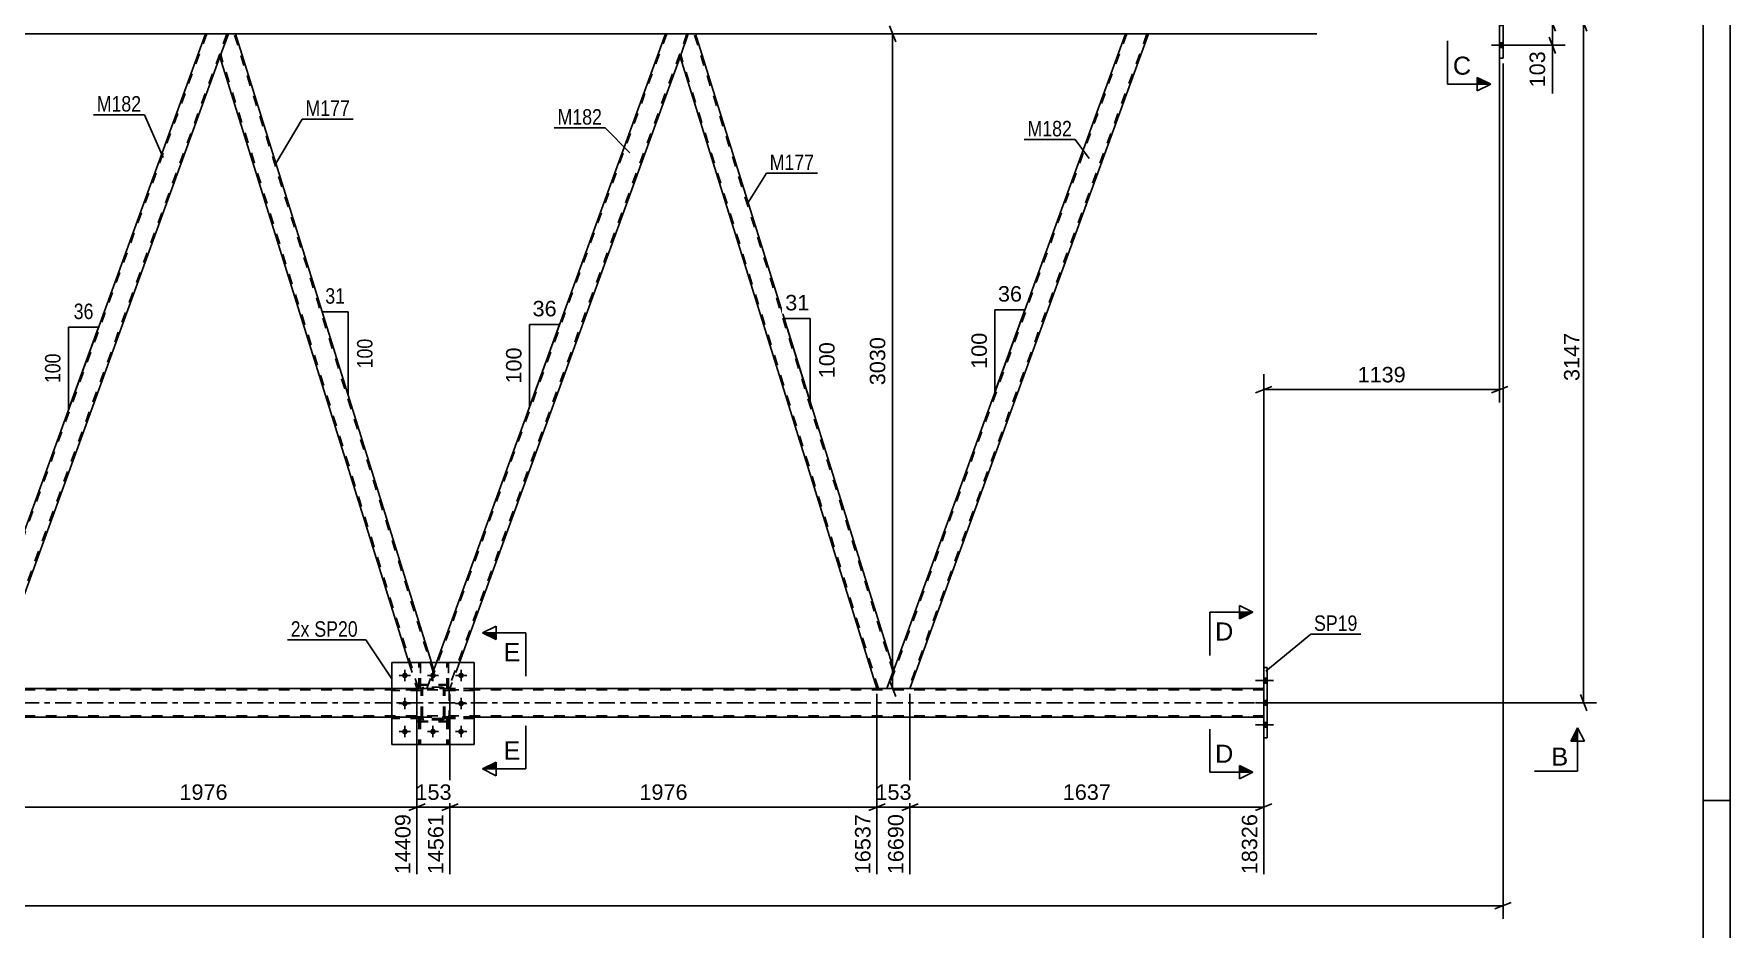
# Model space of a CAD drawing. Header units: millimetres. Extents: x 0 to 841, y 0 to 594.
# Drawn here: x 527.1 to 841, y 274.2 to 440 of the extents above; entities that cross this region are included whole.
import ezdxf

# ---------------------------------------------------------------- set-up
doc = ezdxf.new("R2010")
doc.units = ezdxf.units.MM
doc.linetypes.add('DXK_LINE_DOT2', pattern=[3.9198, 1.9599, -1.9599])
doc.linetypes.add('DXK_LINE_DOT3', pattern=[5.9187, 2.979, -0.9799, 0.9799, -0.9799])
doc.styles.add('Arial', font='ARIAL.TTF', dxfattribs={"height": 0.2})
doc.styles.add('Arial Narrow', font='ARIALN.TTF', dxfattribs={"height": 0.2})

# ---------------------------------------------------------------- blocks, each defined once
blk = doc.blocks.new('Unknown-317662454-1113')
at = {"color": 5, "linetype": 'Continuous'}
for p, q in [((841, 0), (841, 594)), ((836, 5), (836, 589)), ((841, 298), (836, 298))]:
    blk.add_line(p, q, dxfattribs=at)
blk = doc.blocks.new('Bolt-317662454-2879 - 2855')
at = {"linetype": 'Continuous'}
for points in [[(798.98, 445.62), (798.98, 446.5), (798.34, 446.5), (798.34, 445.62)], [(798.98, 445.62), (798.98, 446.5), (798.34, 446.5), (798.34, 445.62)], [(798.98, 445.62), (798.98, 446.5), (798.34, 446.5), (798.34, 445.62)], [(798.98, 441.5), (798.98, 442.38), (798.34, 442.38), (798.34, 441.5)], [(798.98, 441.5), (798.98, 442.38), (798.34, 442.38), (798.34, 441.5)], [(798.98, 437.42), (798.98, 438.3), (798.34, 438.3), (798.34, 437.42)], [(798.98, 437.42), (798.98, 438.3), (798.34, 438.3), (798.34, 437.42)], [(798.98, 437.42), (798.98, 438.3), (798.34, 438.3), (798.34, 437.42)]]:
    blk.add_hatch(color=1, dxfattribs=at).paths.add_polyline_path(points)
at = {"color": 1, "linetype": 'Continuous'}
for p, q in [((800.14, 446.06), (796.82, 446.06)), ((800.14, 446.06), (796.82, 446.06)), ((800.14, 446.06), (796.82, 446.06)), ((798.98, 446.5), (798.34, 446.5)), ((798.98, 446.5), (798.34, 446.5)), ((798.98, 446.5), (798.34, 446.5)), ((798.98, 445.62), (798.34, 445.62)), ((798.98, 445.62), (798.34, 445.62)), ((798.98, 445.62), (798.34, 445.62)), ((800.14, 441.94), (796.82, 441.94)), ((800.14, 441.94), (796.82, 441.94)), ((798.98, 442.38), (798.34, 442.38)), ((798.98, 442.38), (798.34, 442.38)), ((798.98, 441.5), (798.34, 441.5)), ((798.98, 441.5), (798.34, 441.5)), ((800.14, 437.86), (796.82, 437.86)), ((800.14, 437.86), (796.82, 437.86)), ((800.14, 437.86), (796.82, 437.86)), ((798.98, 438.3), (798.34, 438.3)), ((798.98, 438.3), (798.34, 438.3)), ((798.98, 438.3), (798.34, 438.3)), ((798.98, 437.42), (798.34, 437.42)), ((798.98, 437.42), (798.34, 437.42)), ((798.98, 437.42), (798.34, 437.42))]:
    blk.add_line(p, q, dxfattribs=at)
blk = doc.blocks.new('Part-317662454-2959 - 2855')
at = {"color": 2, "linetype": 'Continuous'}
for p, q in [((598.3, 323.56), (598.3, 323.56)), ((598.62, 323.56), (598.3, 323.56)), ((598.62, 323.56), (598.62, 323.56))]:
    blk.add_line(p, q, dxfattribs=at)
at = {"color": 7, "linetype": 'DXK_LINE_DOT2'}
for p, q in [((598.3, 318.72), (598.3, 323.56)), ((598.62, 318.72), (598.62, 323.56)), ((598.3, 319.32), (598.62, 319.32)), ((598.62, 318.72), (598.3, 318.72))]:
    blk.add_line(p, q, dxfattribs=at)
blk = doc.blocks.new('Part-317662454-2975 - 2855')
at = {"color": 7, "linetype": 'DXK_LINE_DOT2'}
for p, q in [((598.74, 313.52), (593.34, 313.52)), ((593.34, 313.52), (593.34, 313.2)), ((598.74, 313.2), (593.34, 313.2)), ((598.14, 313.2), (598.14, 313.52)), ((598.74, 313.2), (598.74, 313.52))]:
    blk.add_line(p, q, dxfattribs=at)
blk = doc.blocks.new('Part-317662454-3218 - 2855')
at = {"color": 2, "linetype": 'Continuous'}
for p, q in [((563.07, 439.96), (561.52, 435.71)), ((564.39, 439.96), (563.07, 439.96)), ((600.67, 323.56), (564.39, 439.96)), ((596.48, 323.56), (561.52, 435.71))]:
    blk.add_line(p, q, dxfattribs=at)
at = {"color": 7, "linetype": 'DXK_LINE_DOT2'}
for p, q in [((600.95, 321.84), (564.14, 439.96)), ((598.23, 318.74), (561.66, 436.08)), ((596.48, 323.56), (597.98, 318.74)), ((601.09, 322.21), (600.67, 323.56)), ((599.83, 318.74), (601.09, 322.21)), ((597.98, 318.74), (599.83, 318.74))]:
    blk.add_line(p, q, dxfattribs=at)
blk = doc.blocks.new('Part-317662454-2923 - 2855')
at = {"color": 2, "linetype": 'Continuous'}
for p, q in [((558.81, 439.96), (479.25, 439.96)), ((643.95, 439.96), (564.39, 439.96)), ((729.08, 439.96), (649.52, 439.96)), ((764.49, 439.96), (733.34, 439.96))]:
    blk.add_line(p, q, dxfattribs=at)
at = {"color": 7, "linetype": 'DXK_LINE_DOT2'}
for p, q in [((564.39, 439.96), (558.81, 439.96)), ((649.52, 439.96), (643.95, 439.96)), ((733.34, 439.96), (729.08, 439.96))]:
    blk.add_line(p, q, dxfattribs=at)
blk = doc.blocks.new('Part-317662454-3288 - 2855')
at = {"color": 7, "linetype": 'DXK_LINE_DOT2'}
for p, q in [((603.14, 313.2), (603.14, 313.52)), ((603.14, 313.52), (608.54, 313.52)), ((608.54, 313.2), (603.14, 313.2)), ((603.74, 313.2), (603.74, 313.52)), ((608.54, 313.52), (608.54, 313.2))]:
    blk.add_line(p, q, dxfattribs=at)
blk = doc.blocks.new('Part-317662454-3171 - 2855')
at = {"color": 7, "linetype": 'DXK_LINE_DOT2'}
for p, q in [((603.94, 319.5), (597.94, 319.5)), ((597.94, 312.7), (597.94, 319.5)), ((603.94, 312.7), (603.94, 319.5)), ((603.94, 312.7), (597.94, 312.7))]:
    blk.add_line(p, q, dxfattribs=at)
blk = doc.blocks.new('Part-317662454-2976 - 2855')
at = {"color": 7, "linetype": 'DXK_LINE_DOT2'}
for p, q in [((603.5, 318.72), (603.5, 323.56)), ((603.5, 323.56), (603.82, 323.56)), ((603.82, 323.56), (603.82, 318.72)), ((603.5, 319.32), (603.82, 319.32)), ((603.82, 318.72), (603.5, 318.72))]:
    blk.add_line(p, q, dxfattribs=at)
blk = doc.blocks.new('Part-317662454-2978 - 2855')
at = {"color": 7, "linetype": 'DXK_LINE_DOT2'}
for p, q in [((603.5, 313.2), (603.82, 313.2)), ((603.5, 313.2), (603.5, 308.36)), ((603.5, 312.6), (603.82, 312.6)), ((603.82, 313.2), (603.82, 308.36)), ((603.82, 308.36), (603.5, 308.36))]:
    blk.add_line(p, q, dxfattribs=at)
blk = doc.blocks.new('Part-317662454-3163 - 2855')
at = {"color": 7, "linetype": 'DXK_LINE_DOT2'}
for p, q in [((598.62, 313.2), (598.3, 313.2)), ((598.3, 313.2), (598.3, 308.36)), ((598.3, 312.6), (598.62, 312.6)), ((598.62, 313.2), (598.62, 308.36)), ((598.3, 308.36), (598.62, 308.36))]:
    blk.add_line(p, q, dxfattribs=at)
blk = doc.blocks.new('Part-317662454-3033 - 2855')
at = {"color": 2, "linetype": 'Continuous'}
for p, q in [((754.69, 309.6), (754.69, 322.6)), ((754.69, 322.6), (755.33, 322.6)), ((755.33, 322.6), (755.33, 309.6)), ((755.33, 309.6), (754.69, 309.6))]:
    blk.add_line(p, q, dxfattribs=at)
blk = doc.blocks.new('Part-317662454-3109 - 2855')
at = {"color": 7, "linetype": 'DXK_LINE_DOT2'}
for p, q in [((608.54, 313.52), (603.14, 313.52)), ((603.14, 313.52), (603.14, 313.2)), ((603.14, 313.2), (608.54, 313.2)), ((603.74, 313.2), (603.74, 313.52)), ((608.54, 313.2), (608.54, 313.52))]:
    blk.add_line(p, q, dxfattribs=at)
blk = doc.blocks.new('Part-317662454-3110 - 2855')
at = {"color": 7, "linetype": 'DXK_LINE_DOT2'}
for p, q in [((598.74, 318.72), (593.34, 318.72)), ((593.34, 318.72), (593.34, 318.4)), ((598.74, 318.4), (593.34, 318.4)), ((598.14, 318.4), (598.14, 318.72)), ((598.74, 318.4), (598.74, 318.72))]:
    blk.add_line(p, q, dxfattribs=at)
blk = doc.blocks.new('Bolt-317662454-3112 - 2855')
at = {"linetype": 'Continuous'}
for points in [[(755.33, 319.76), (755.33, 320.64), (754.69, 320.64), (754.69, 319.76)], [(755.33, 319.76), (755.33, 320.64), (754.69, 320.64), (754.69, 319.76)], [(755.33, 319.76), (755.33, 320.64), (754.69, 320.64), (754.69, 319.76)], [(755.33, 315.64), (755.33, 316.52), (754.69, 316.52), (754.69, 315.64)], [(755.33, 315.64), (755.33, 316.52), (754.69, 316.52), (754.69, 315.64)], [(755.33, 311.56), (755.33, 312.44), (754.69, 312.44), (754.69, 311.56)], [(755.33, 311.56), (755.33, 312.44), (754.69, 312.44), (754.69, 311.56)], [(755.33, 311.56), (755.33, 312.44), (754.69, 312.44), (754.69, 311.56)]]:
    blk.add_hatch(color=1, dxfattribs=at).paths.add_polyline_path(points)
at = {"color": 1, "linetype": 'Continuous'}
for p, q in [((756.49, 320.2), (753.17, 320.2)), ((756.49, 320.2), (753.17, 320.2)), ((756.49, 320.2), (753.17, 320.2)), ((755.33, 320.64), (754.69, 320.64)), ((755.33, 320.64), (754.69, 320.64)), ((755.33, 320.64), (754.69, 320.64)), ((755.33, 319.76), (754.69, 319.76)), ((755.33, 319.76), (754.69, 319.76)), ((755.33, 319.76), (754.69, 319.76)), ((756.49, 316.08), (753.17, 316.08)), ((756.49, 316.08), (753.17, 316.08)), ((755.33, 316.52), (754.69, 316.52)), ((755.33, 316.52), (754.69, 316.52)), ((755.33, 315.64), (754.69, 315.64)), ((755.33, 315.64), (754.69, 315.64)), ((756.49, 312), (753.17, 312)), ((756.49, 312), (753.17, 312)), ((756.49, 312), (753.17, 312)), ((755.33, 312.44), (754.69, 312.44)), ((755.33, 312.44), (754.69, 312.44)), ((755.33, 312.44), (754.69, 312.44)), ((755.33, 311.56), (754.69, 311.56)), ((755.33, 311.56), (754.69, 311.56)), ((755.33, 311.56), (754.69, 311.56))]:
    blk.add_line(p, q, dxfattribs=at)
blk = doc.blocks.new('Bolt-317662454-3113 - 2855')
at = {"linetype": 'Continuous'}
for points in [[(596.26, 321.16, -1), (595.22, 321.16, -1)], [(601.46, 321.16, -1), (600.42, 321.16, -1)], [(606.66, 321.16, -1), (605.62, 321.16, -1)], [(596.26, 315.96, -1), (595.22, 315.96, -1)], [(606.66, 315.96, -1), (605.62, 315.96, -1)], [(596.26, 310.76, -1), (595.22, 310.76, -1)], [(601.46, 310.76, -1), (600.42, 310.76, -1)], [(606.66, 310.76, -1), (605.62, 310.76, -1)]]:
    blk.add_hatch(color=1, dxfattribs=at).paths.add_polyline_path(points)
at = {"color": 1, "linetype": 'Continuous'}
for p, q in [((596.78, 321.16), (594.7, 321.16)), ((595.74, 322.2), (595.74, 320.12)), ((601.98, 321.16), (599.9, 321.16)), ((600.94, 322.2), (600.94, 320.12)), ((607.18, 321.16), (605.1, 321.16)), ((606.14, 322.2), (606.14, 320.12)), ((596.78, 315.96), (594.7, 315.96)), ((595.74, 317), (595.74, 314.92)), ((607.18, 315.96), (605.1, 315.96)), ((606.14, 317), (606.14, 314.92)), ((595.74, 311.8), (595.74, 309.72)), ((600.94, 311.8), (600.94, 309.72)), ((606.14, 311.8), (606.14, 309.72)), ((596.78, 310.76), (594.7, 310.76)), ((601.98, 310.76), (599.9, 310.76)), ((607.18, 310.76), (605.1, 310.76))]:
    blk.add_line(p, q, dxfattribs=at)
blk = doc.blocks.new('Bolt-317662454-3114 - 2855')
at = {"color": 1, "linetype": 'Continuous'}
for p, q in [((594.7, 321.16), (595.4, 321.16)), ((595.74, 322.2), (595.74, 321.51)), ((595.74, 320.12), (595.74, 320.81)), ((596.78, 321.16), (596.09, 321.16)), ((599.9, 321.16), (600.6, 321.16)), ((600.94, 322.2), (600.94, 321.51)), ((600.94, 320.12), (600.94, 320.81)), ((601.98, 321.16), (601.29, 321.16)), ((605.1, 321.16), (605.8, 321.16)), ((606.14, 322.2), (606.14, 321.51)), ((606.14, 320.12), (606.14, 320.81)), ((607.18, 321.16), (606.49, 321.16)), ((594.7, 315.96), (595.4, 315.96)), ((595.74, 317), (595.74, 316.31)), ((595.74, 314.92), (595.74, 315.61)), ((596.78, 315.96), (596.09, 315.96)), ((605.1, 315.96), (605.8, 315.96)), ((606.14, 317), (606.14, 316.31)), ((606.14, 314.92), (606.14, 315.61)), ((607.18, 315.96), (606.49, 315.96)), ((595.74, 311.8), (595.74, 311.11)), ((600.94, 311.8), (600.94, 311.11)), ((606.14, 311.8), (606.14, 311.11)), ((594.7, 310.76), (595.4, 310.76)), ((595.74, 309.72), (595.74, 310.41)), ((596.78, 310.76), (596.09, 310.76)), ((599.9, 310.76), (600.6, 310.76)), ((600.94, 309.72), (600.94, 310.41)), ((601.98, 310.76), (601.29, 310.76)), ((605.1, 310.76), (605.8, 310.76)), ((606.14, 309.72), (606.14, 310.41)), ((607.18, 310.76), (606.49, 310.76))]:
    blk.add_line(p, q, dxfattribs=at)
blk = doc.blocks.new('Part-317662454-3130 - 2855')
at = {"color": 7, "linetype": 'DXK_LINE_DOT2'}
for p, q in [((754.69, 318.5), (69.36, 318.5)), ((608.54, 318.74), (593.34, 318.74)), ((754.69, 313.46), (754.69, 318.74)), ((754.69, 313.7), (69.36, 313.7)), ((608.54, 313.46), (593.34, 313.46))]:
    blk.add_line(p, q, dxfattribs=at)
at = {"color": 2, "linetype": 'Continuous'}
for p, q in [((593.34, 318.74), (353.14, 318.74)), ((754.69, 318.74), (608.54, 318.74)), ((593.34, 313.46), (353.14, 313.46)), ((754.69, 313.46), (608.54, 313.46))]:
    blk.add_line(p, q, dxfattribs=at)
at = {"color": 7, "linetype": 'DXK_LINE_DOT3'}
blk.add_line((69.36, 316.1), (754.69, 316.1), dxfattribs=at)
blk = doc.blocks.new('Part-317662454-3153 - 2855')
at = {"color": 7, "linetype": 'DXK_LINE_DOT2'}
for p, q in [((603.82, 313.2), (603.5, 313.2)), ((603.5, 313.2), (603.5, 308.36)), ((603.5, 312.6), (603.82, 312.6)), ((603.82, 313.2), (603.82, 308.36)), ((603.5, 308.36), (603.82, 308.36))]:
    blk.add_line(p, q, dxfattribs=at)
blk = doc.blocks.new('Part-317662454-3155 - 2855')
at = {"color": 7, "linetype": 'DXK_LINE_DOT2'}
for p, q in [((598.74, 318.48), (598.78, 318.67)), ((598.78, 318.67), (598.74, 318.48)), ((598.74, 313.44), (598.74, 318.48)), ((598.98, 318.48), (599, 318.57)), ((598.98, 313.44), (598.98, 318.48)), ((599, 318.57), (599.05, 318.65)), ((599.04, 318.93), (599.22, 318.96)), ((599.22, 318.96), (599.04, 318.93)), ((599.05, 318.65), (599.13, 318.7)), ((599.13, 318.7), (599.22, 318.72)), ((602.66, 318.96), (599.22, 318.96)), ((599.22, 318.72), (602.66, 318.72)), ((602.66, 318.96), (602.85, 318.93)), ((602.85, 318.93), (602.66, 318.96)), ((602.66, 318.72), (602.75, 318.7)), ((602.75, 318.7), (602.83, 318.65)), ((602.83, 318.65), (602.88, 318.57)), ((602.88, 318.57), (602.9, 318.48)), ((602.9, 313.44), (602.9, 318.48)), ((603.11, 318.67), (603.14, 318.48)), ((603.14, 318.48), (603.11, 318.67)), ((603.14, 313.44), (603.14, 318.48)), ((598.78, 313.26), (598.74, 313.44)), ((598.74, 313.44), (598.78, 313.26)), ((599, 313.35), (598.98, 313.44)), ((599.05, 313.27), (599, 313.35)), ((599.22, 312.96), (599.04, 313)), ((599.04, 313), (599.22, 312.96)), ((599.13, 313.22), (599.05, 313.27)), ((599.22, 313.2), (599.13, 313.22)), ((602.66, 313.2), (599.22, 313.2)), ((602.66, 312.96), (599.22, 312.96)), ((602.75, 313.22), (602.66, 313.2)), ((602.85, 313), (602.66, 312.96)), ((602.66, 312.96), (602.85, 313)), ((602.83, 313.27), (602.75, 313.22)), ((602.88, 313.35), (602.83, 313.27)), ((602.9, 313.44), (602.88, 313.35)), ((603.14, 313.44), (603.11, 313.26)), ((603.11, 313.26), (603.14, 313.44))]:
    blk.add_line(p, q, dxfattribs=at)
at = {"color": 7, "linetype": 'DXK_LINE_DOT3'}
blk.add_line((600.94, 315.96), (600.94, 315.96), dxfattribs=at)
at = {"color": 7, "linetype": 'DXK_LINE_DOT2'}
for centre, start, end in [((599.22, 318.48), 112.5, 157.5), ((599.22, 318.48), 112.5, 157.5), ((602.66, 318.48), 22.5, 67.5), ((602.66, 318.48), 22.5, 67.5), ((599.22, 313.44), 202.5, 247.5), ((599.22, 313.44), 202.5, 247.5), ((602.66, 313.44), 292.5, 337.5), ((602.66, 313.44), 292.5, 337.5)]:
    blk.add_arc(centre, 0.48, start, end, dxfattribs=at)
blk = doc.blocks.new('Part-317662454-3156 - 2855')
at = {"color": 7, "linetype": 'DXK_LINE_DOT2'}
for p, q in [((608.54, 318.72), (603.14, 318.72)), ((603.14, 318.72), (603.14, 318.4)), ((603.14, 318.4), (608.54, 318.4)), ((603.74, 318.4), (603.74, 318.72)), ((608.54, 318.4), (608.54, 318.72))]:
    blk.add_line(p, q, dxfattribs=at)
blk = doc.blocks.new('Part-317662454-3166 - 2855')
at = {"color": 7, "linetype": 'DXK_LINE_DOT2'}
for p, q in [((598.3, 313.2), (598.62, 313.2)), ((598.3, 313.2), (598.3, 308.36)), ((598.3, 312.6), (598.62, 312.6)), ((598.62, 313.2), (598.62, 308.36)), ((598.62, 308.36), (598.3, 308.36))]:
    blk.add_line(p, q, dxfattribs=at)
blk = doc.blocks.new('Part-317662454-3172 - 2855')
at = {"color": 7, "linetype": 'DXK_LINE_DOT2'}
for p, q in [((603.94, 319.36), (597.94, 319.36)), ((597.94, 312.56), (597.94, 319.36)), ((603.94, 312.56), (603.94, 319.36)), ((603.94, 312.56), (597.94, 312.56))]:
    blk.add_line(p, q, dxfattribs=at)
blk = doc.blocks.new('Part-317662454-3187 - 2855')
at = {"color": 2, "linetype": 'Continuous'}
for p, q in [((593.34, 323.56), (593.34, 308.36)), ((608.54, 323.56), (593.34, 323.56)), ((608.54, 308.36), (608.54, 323.56)), ((593.34, 308.36), (608.54, 308.36))]:
    blk.add_line(p, q, dxfattribs=at)
blk = doc.blocks.new('Part-317662454-3192 - 2855')
at = {"color": 7, "linetype": 'DXK_LINE_DOT2'}
for p, q in [((593.34, 308.36), (593.34, 323.56)), ((593.34, 323.56), (608.54, 323.56)), ((608.54, 323.56), (608.54, 308.36)), ((608.54, 308.36), (593.34, 308.36))]:
    blk.add_line(p, q, dxfattribs=at)
blk = doc.blocks.new('Part-317662454-3229 - 2855')
at = {"color": 2, "linetype": 'Continuous'}
for p, q in [((648.2, 439.96), (646.66, 435.71)), ((649.52, 439.96), (648.2, 439.96)), ((686.22, 322.21), (649.52, 439.96)), ((683.11, 318.74), (646.66, 435.71)), ((685.95, 321.46), (684.96, 318.74)), ((686.22, 322.21), (685.95, 321.46))]:
    blk.add_line(p, q, dxfattribs=at)
at = {"color": 7, "linetype": 'DXK_LINE_DOT2'}
for p, q in [((686.09, 321.84), (649.27, 439.96)), ((683.37, 318.74), (646.79, 436.08)), ((686.2, 322.15), (685.95, 321.46)), ((683.11, 318.74), (684.96, 318.74))]:
    blk.add_line(p, q, dxfattribs=at)
blk = doc.blocks.new('Part-317662454-3244 - 2855')
at = {"color": 7, "linetype": 'DXK_LINE_DOT2'}
for p, q in [((729.34, 439.96), (685.22, 318.74)), ((733.08, 439.96), (688.96, 318.74)), ((729.34, 439.96), (729.36, 439.96)), ((686.22, 322.21), (684.96, 318.74)), ((689.22, 318.74), (684.96, 318.74))]:
    blk.add_line(p, q, dxfattribs=at)
at = {"color": 2, "linetype": 'Continuous'}
for p, q in [((729.08, 439.96), (686.22, 322.21)), ((733.34, 439.96), (689.22, 318.74)), ((729.08, 439.96), (733.34, 439.96))]:
    blk.add_line(p, q, dxfattribs=at)
blk = doc.blocks.new('Part-317662454-3255 - 2855')
at = {"color": 2, "linetype": 'Continuous'}
for p, q in [((603.5, 323.56), (603.5, 323.56)), ((603.82, 323.56), (603.5, 323.56)), ((603.82, 323.56), (603.82, 323.56))]:
    blk.add_line(p, q, dxfattribs=at)
at = {"color": 7, "linetype": 'DXK_LINE_DOT2'}
for p, q in [((603.5, 318.72), (603.5, 323.56)), ((603.82, 318.72), (603.82, 323.56)), ((603.5, 319.32), (603.82, 319.32)), ((603.82, 318.72), (603.5, 318.72))]:
    blk.add_line(p, q, dxfattribs=at)
blk = doc.blocks.new('Part-317662454-3287 - 2855')
at = {"color": 7, "linetype": 'DXK_LINE_DOT2'}
for p, q in [((603.14, 318.4), (603.14, 318.72)), ((603.14, 318.72), (608.54, 318.72)), ((608.54, 318.4), (603.14, 318.4)), ((603.74, 318.4), (603.74, 318.72)), ((608.54, 318.72), (608.54, 318.4))]:
    blk.add_line(p, q, dxfattribs=at)
blk = doc.blocks.new('Part-317662454-3289 - 2855')
at = {"color": 7, "linetype": 'DXK_LINE_DOT2'}
for p, q in [((598.74, 318.72), (593.34, 318.72)), ((593.34, 318.4), (593.34, 318.72)), ((598.74, 318.4), (593.34, 318.4)), ((598.14, 318.4), (598.14, 318.72)), ((598.74, 318.72), (598.74, 318.4))]:
    blk.add_line(p, q, dxfattribs=at)
blk = doc.blocks.new('Part-317662454-3290 - 2855')
at = {"color": 7, "linetype": 'DXK_LINE_DOT2'}
for p, q in [((598.74, 313.52), (593.34, 313.52)), ((593.34, 313.2), (593.34, 313.52)), ((598.74, 313.2), (593.34, 313.2)), ((598.14, 313.2), (598.14, 313.52)), ((598.74, 313.52), (598.74, 313.2))]:
    blk.add_line(p, q, dxfattribs=at)
blk = doc.blocks.new('Part-317662454-3292 - 2855')
at = {"color": 7, "linetype": 'DXK_LINE_DOT2'}
for p, q in [((598.3, 318.72), (598.3, 323.56)), ((598.3, 323.56), (598.62, 323.56)), ((598.62, 323.56), (598.62, 318.72)), ((598.3, 319.32), (598.62, 319.32)), ((598.62, 318.72), (598.3, 318.72))]:
    blk.add_line(p, q, dxfattribs=at)
blk = doc.blocks.new('Part-317662454-3307 - 2855')
at = {"color": 2, "linetype": 'Continuous'}
for p, q in [((798.34, 435.46), (798.34, 448.46)), ((798.34, 448.46), (798.98, 448.46)), ((798.98, 448.46), (798.98, 435.46)), ((798.98, 435.46), (798.34, 435.46))]:
    blk.add_line(p, q, dxfattribs=at)
blk = doc.blocks.new('Part-317662454-3314 - 2855')
at = {"color": 7, "linetype": 'DXK_LINE_DOT2'}
for p, q in [((598.74, 318.48), (598.78, 318.67)), ((598.78, 318.67), (598.74, 318.48)), ((598.74, 313.44), (598.74, 318.48)), ((598.98, 318.48), (599, 318.57)), ((598.98, 313.44), (598.98, 318.48)), ((599, 318.57), (599.05, 318.65)), ((599.04, 318.93), (599.22, 318.96)), ((599.22, 318.96), (599.04, 318.93)), ((599.05, 318.65), (599.13, 318.7)), ((599.13, 318.7), (599.22, 318.72)), ((602.66, 318.96), (599.22, 318.96)), ((599.22, 318.72), (602.66, 318.72)), ((602.66, 318.96), (602.85, 318.93)), ((602.85, 318.93), (602.66, 318.96)), ((602.66, 318.72), (602.75, 318.7)), ((602.75, 318.7), (602.83, 318.65)), ((602.83, 318.65), (602.88, 318.57)), ((602.88, 318.57), (602.9, 318.48)), ((602.9, 313.44), (602.9, 318.48)), ((603.11, 318.67), (603.14, 318.48)), ((603.14, 318.48), (603.11, 318.67)), ((603.14, 313.44), (603.14, 318.48)), ((598.78, 313.26), (598.74, 313.44)), ((598.74, 313.44), (598.78, 313.26)), ((599, 313.35), (598.98, 313.44)), ((599.05, 313.27), (599, 313.35)), ((599.22, 312.96), (599.04, 313)), ((599.04, 313), (599.22, 312.96)), ((599.13, 313.22), (599.05, 313.27)), ((599.22, 313.2), (599.13, 313.22)), ((602.66, 313.2), (599.22, 313.2)), ((602.66, 312.96), (599.22, 312.96)), ((602.75, 313.22), (602.66, 313.2)), ((602.85, 313), (602.66, 312.96)), ((602.66, 312.96), (602.85, 313)), ((602.83, 313.27), (602.75, 313.22)), ((602.88, 313.35), (602.83, 313.27)), ((602.9, 313.44), (602.88, 313.35)), ((603.14, 313.44), (603.11, 313.26)), ((603.11, 313.26), (603.14, 313.44))]:
    blk.add_line(p, q, dxfattribs=at)
at = {"color": 7, "linetype": 'DXK_LINE_DOT3'}
blk.add_line((600.94, 315.96), (600.94, 315.96), dxfattribs=at)
at = {"color": 7, "linetype": 'DXK_LINE_DOT2'}
for centre, start, end in [((599.22, 318.48), 112.5, 157.5), ((599.22, 318.48), 112.5, 157.5), ((602.66, 318.48), 22.5, 67.5), ((602.66, 318.48), 22.5, 67.5), ((599.22, 313.44), 202.5, 247.5), ((599.22, 313.44), 202.5, 247.5), ((602.66, 313.44), 292.5, 337.5), ((602.66, 313.44), 292.5, 337.5)]:
    blk.add_arc(centre, 0.48, start, end, dxfattribs=at)
blk = doc.blocks.new('Part-317662454-3319 - 2855')
at = {"color": 7, "linetype": 'DXK_LINE_DOT2'}
for p, q in [((644.2, 439.96), (600.08, 318.74)), ((647.95, 439.96), (603.83, 318.74)), ((644.2, 439.96), (644.22, 439.96)), ((648.2, 439.96), (646.66, 435.71)), ((601.58, 323.56), (599.83, 318.74)), ((605.84, 323.56), (604.08, 318.74)), ((604.08, 318.74), (599.83, 318.74))]:
    blk.add_line(p, q, dxfattribs=at)
at = {"color": 2, "linetype": 'Continuous'}
for p, q in [((643.95, 439.96), (601.58, 323.56)), ((643.95, 439.96), (648.2, 439.96)), ((646.66, 435.71), (605.84, 323.56))]:
    blk.add_line(p, q, dxfattribs=at)
blk = doc.blocks.new('Part-317662454-3324 - 2855')
at = {"color": 7, "linetype": 'DXK_LINE_DOT2'}
for p, q in [((559.07, 439.96), (514.95, 318.74)), ((562.81, 439.96), (518.69, 318.74)), ((559.07, 439.96), (559.09, 439.96)), ((563.07, 439.96), (561.52, 435.71)), ((515.95, 322.21), (514.69, 318.74)), ((518.95, 318.74), (514.69, 318.74))]:
    blk.add_line(p, q, dxfattribs=at)
at = {"color": 2, "linetype": 'Continuous'}
for p, q in [((558.81, 439.96), (515.95, 322.21)), ((558.81, 439.96), (563.07, 439.96)), ((561.52, 435.71), (518.95, 318.74))]:
    blk.add_line(p, q, dxfattribs=at)
blk = doc.blocks.new('StraightDimension-317662454-16551 - 2855')
at = {"color": 7, "linetype": 'Continuous'}
for p, q in [((814.49, 440.46), (813.29, 443.46)), ((799.34, 441.96), (816.29, 441.96)), ((813.89, 316.1), (813.89, 441.96)), ((813.29, 317.6), (814.49, 314.6)), ((755.69, 316.1), (816.29, 316.1))]:
    blk.add_line(p, q, dxfattribs=at)
at = {"color": 0}
blk.add_wipeout([(813.73, 385.17), (809.53, 385.17), (809.53, 375.08), (813.73, 375.08)], dxfattribs=at)
at = {"color": 3, "style": 'Arial'}
blk.add_text('3147', height=2.865, rotation=90.0002, dxfattribs=at).set_placement((813.13, 375.68))
blk = doc.blocks.new('StraightDimension-317662454-3961 - 2855')
at = {"color": 7, "linetype": 'Continuous'}
for p, q in [((713.87, 439.96), (683.15, 439.96)), ((686.6, 438.46), (685.4, 441.46)), ((686, 318.74), (686, 439.96)), ((685.4, 320.24), (686.6, 317.24)), ((713.87, 318.74), (683.15, 318.74))]:
    blk.add_line(p, q, dxfattribs=at)
at = {"color": 0}
blk.add_wipeout([(685.25, 384.4), (681.05, 384.4), (681.05, 374.3), (685.25, 374.3)], dxfattribs=at)
at = {"color": 3, "style": 'Arial'}
blk.add_text('3030', height=2.865, rotation=90.0002, dxfattribs=at).set_placement((684.65, 374.9))
blk = doc.blocks.new('StraightDimension-317662454-3916 - 2855')
at = {"color": 7, "linetype": 'Continuous'}
for p, q in [((807.51, 443.46), (808.71, 440.46)), ((799.98, 441.96), (810.51, 441.96)), ((808.11, 437.86), (808.11, 441.96)), ((799.98, 437.86), (810.51, 437.86)), ((808.71, 436.36), (807.51, 439.36))]:
    blk.add_line(p, q, dxfattribs=at)
at = {"color": 0}
blk.add_wipeout([(807.36, 437.33), (803.16, 437.33), (803.16, 429.46), (807.36, 429.46)], dxfattribs=at)
at = {"color": 7, "linetype": 'Continuous'}
blk.add_line((808.11, 437.86), (808.11, 428.94), dxfattribs=at)
blk.add_line((808.11, 437.86), (808.11, 428.94), dxfattribs=at)
at = {"color": 3, "style": 'Arial'}
blk.add_text('103', height=2.865, rotation=90.0002, dxfattribs=at).set_placement((806.76, 430.06))
blk = doc.blocks.new('AngleDimension-317662454-16875 - 2855')
at = {"color": 7, "linetype": 'Continuous'}
for p, q in [((585.25, 388.5), (580.42, 388.5)), ((585.25, 373.04), (580.42, 388.5)), ((585.25, 373.04), (585.25, 388.5)), ((585.21, 373.14), (585.25, 373.04))]:
    blk.add_line(p, q, dxfattribs=at)
at = {"color": 0}
for points in [[(585.26, 389.4), (585.26, 393.6), (580.41, 393.6), (580.41, 389.4)], [(590.35, 384.11), (586.15, 384.11), (586.15, 377.43), (590.35, 377.43)]]:
    blk.add_wipeout(points, dxfattribs=at)
at = {"color": 3, "style": 'Arial Narrow'}
blk.add_text('31', height=2.863, dxfattribs=at).set_placement((581.01, 390))
blk.add_text('100', height=2.863, rotation=90.0002, dxfattribs=at).set_placement((589.75, 378.03))
blk = doc.blocks.new('AngleDimension-317662454-4053 - 2855')
at = {"color": 7, "linetype": 'Continuous'}
for p, q in [((704.95, 388.89), (710.49, 388.89)), ((704.95, 373.67), (710.49, 388.89)), ((704.95, 373.67), (704.95, 388.89)), ((707.53, 380.75), (710.49, 388.89))]:
    blk.add_line(p, q, dxfattribs=at)
at = {"color": 0}
for points in [[(710.55, 389.79), (710.55, 393.99), (704.9, 393.99), (704.9, 389.79)], [(704.05, 385.21), (699.85, 385.21), (699.85, 377.34), (704.05, 377.34)]]:
    blk.add_wipeout(points, dxfattribs=at)
at = {"color": 3, "style": 'Arial'}
blk.add_text('36', height=2.865, dxfattribs=at).set_placement((705.5, 390.39))
blk.add_text('100', height=2.865, rotation=90.0002, dxfattribs=at).set_placement((703.45, 377.94))
blk = doc.blocks.new('AngleDimension-317662454-3877 - 2855')
at = {"color": 7, "linetype": 'Continuous'}
for p, q in [((670.77, 387.26), (665.95, 387.26)), ((670.77, 371.79), (665.95, 387.26)), ((670.77, 371.79), (670.77, 387.26)), ((670.79, 371.73), (670.77, 371.79))]:
    blk.add_line(p, q, dxfattribs=at)
at = {"color": 0}
for points in [[(671.18, 388.16), (671.18, 392.36), (665.53, 392.36), (665.53, 388.16)], [(675.87, 383.46), (671.67, 383.46), (671.67, 375.59), (675.87, 375.59)]]:
    blk.add_wipeout(points, dxfattribs=at)
at = {"color": 3, "style": 'Arial'}
blk.add_text('31', height=2.865, dxfattribs=at).set_placement((666.13, 388.76))
blk.add_text('100', height=2.865, rotation=90.0002, dxfattribs=at).set_placement((675.27, 376.19))
blk = doc.blocks.new('StraightDimension-317662454-3384 - 2855')
at = {"color": 7, "linetype": 'Continuous'}
for p, q in [((798.98, 434.46), (798.98, 276.12)), ((60.1, 278.52), (798.98, 278.52)), ((797.48, 277.92), (800.48, 279.12))]:
    blk.add_line(p, q, dxfattribs=at)
blk = doc.blocks.new('StraightDimension-317662454-3552 - 2855')
at = {"color": 7, "linetype": 'Continuous'}
for p, q in [((689.22, 317.74), (689.22, 284.35)), ((754.69, 312.46), (754.69, 284.35)), ((690.72, 297.37), (687.72, 296.17)), ((689.22, 296.77), (754.69, 296.77)), ((753.19, 296.17), (756.19, 297.37))]:
    blk.add_line(p, q, dxfattribs=at)
at = {"color": 0}
blk.add_wipeout([(727, 297.52), (727, 301.72), (716.9, 301.72), (716.9, 297.52)], dxfattribs=at)
at = {"color": 0, "linetype": 'Continuous'}
blk.add_wipeout([(754.08, 296.07), (749.88, 296.07), (749.88, 283.75), (754.08, 283.75)], dxfattribs=at)
at = {"color": 3, "style": 'Arial'}
blk.add_text('1637', height=2.865, dxfattribs=at).set_placement((717.5, 298.12))
at = {"color": 3, "linetype": 'Continuous', "style": 'Arial'}
blk.add_text('18326', height=2.865, rotation=90.0002, dxfattribs=at).set_placement((753.49, 284.35))
blk = doc.blocks.new('StraightDimension-317662454-3569 - 2855')
at = {"color": 7, "linetype": 'Continuous'}
for p, q in [((683.11, 317.74), (683.11, 284.35)), ((689.22, 317.74), (689.22, 284.35)), ((681.61, 296.17), (684.61, 297.37)), ((683.11, 296.77), (689.22, 296.77)), ((690.72, 297.37), (687.72, 296.17))]:
    blk.add_line(p, q, dxfattribs=at)
at = {"color": 0}
blk.add_wipeout([(690.1, 297.52), (690.1, 301.72), (682.23, 301.72), (682.23, 297.52)], dxfattribs=at)
at = {"color": 3, "style": 'Arial'}
blk.add_text('153', height=2.865, dxfattribs=at).set_placement((682.83, 298.12))
at = {"color": 0, "linetype": 'Continuous'}
blk.add_wipeout([(688.62, 296.07), (684.42, 296.07), (684.42, 283.75), (688.62, 283.75)], dxfattribs=at)
at = {"color": 3, "linetype": 'Continuous', "style": 'Arial'}
blk.add_text('16690', height=2.865, rotation=90.0002, dxfattribs=at).set_placement((688.02, 284.35))
blk = doc.blocks.new('StraightDimension-317662454-3587 - 2855')
at = {"color": 7, "linetype": 'Continuous'}
for p, q in [((604.08, 317.74), (604.08, 284.35)), ((683.11, 317.74), (683.11, 284.35)), ((605.58, 297.37), (602.58, 296.17)), ((604.08, 296.77), (683.11, 296.77)), ((681.61, 296.17), (684.61, 297.37))]:
    blk.add_line(p, q, dxfattribs=at)
at = {"color": 0}
blk.add_wipeout([(648.65, 297.52), (648.65, 301.72), (638.55, 301.72), (638.55, 297.52)], dxfattribs=at)
at = {"color": 0, "linetype": 'Continuous'}
blk.add_wipeout([(682.51, 296.07), (678.31, 296.07), (678.31, 283.75), (682.51, 283.75)], dxfattribs=at)
at = {"color": 3, "style": 'Arial'}
blk.add_text('1976', height=2.865, dxfattribs=at).set_placement((639.15, 298.12))
at = {"color": 3, "linetype": 'Continuous', "style": 'Arial'}
blk.add_text('16537', height=2.865, rotation=90.0002, dxfattribs=at).set_placement((681.91, 284.35))
blk = doc.blocks.new('StraightDimension-317662454-3605 - 2855')
at = {"color": 7, "linetype": 'Continuous'}
for p, q in [((597.98, 317.74), (597.98, 284.35)), ((604.08, 317.74), (604.08, 284.35)), ((596.48, 296.17), (599.48, 297.37)), ((597.98, 296.77), (604.08, 296.77)), ((605.58, 297.37), (602.58, 296.17))]:
    blk.add_line(p, q, dxfattribs=at)
at = {"color": 0}
blk.add_wipeout([(604.97, 297.52), (604.97, 301.72), (597.1, 301.72), (597.1, 297.52)], dxfattribs=at)
at = {"color": 3, "style": 'Arial'}
blk.add_text('153', height=2.865, dxfattribs=at).set_placement((597.7, 298.12))
at = {"color": 0, "linetype": 'Continuous'}
blk.add_wipeout([(603.48, 296.07), (599.28, 296.07), (599.28, 283.75), (603.48, 283.75)], dxfattribs=at)
at = {"color": 3, "linetype": 'Continuous', "style": 'Arial'}
blk.add_text('14561', height=2.865, rotation=90.0002, dxfattribs=at).set_placement((602.88, 284.35))
blk = doc.blocks.new('StraightDimension-317662454-3623 - 2855')
at = {"color": 7, "linetype": 'Continuous'}
for p, q in [((518.95, 317.74), (518.95, 284.35)), ((597.98, 317.74), (597.98, 284.35)), ((520.45, 297.37), (517.45, 296.17)), ((518.95, 296.77), (597.98, 296.77)), ((596.48, 296.17), (599.48, 297.37))]:
    blk.add_line(p, q, dxfattribs=at)
at = {"color": 0}
blk.add_wipeout([(563.51, 297.52), (563.51, 301.72), (553.42, 301.72), (553.42, 297.52)], dxfattribs=at)
at = {"color": 0, "linetype": 'Continuous'}
blk.add_wipeout([(597.38, 296.07), (593.18, 296.07), (593.18, 283.75), (597.38, 283.75)], dxfattribs=at)
at = {"color": 3, "style": 'Arial'}
blk.add_text('1976', height=2.865, dxfattribs=at).set_placement((554.02, 298.12))
at = {"color": 3, "linetype": 'Continuous', "style": 'Arial'}
blk.add_text('14409', height=2.865, rotation=90.0002, dxfattribs=at).set_placement((596.78, 284.35))
blk = doc.blocks.new('AngleDimension-317662454-3888 - 2855')
at = {"color": 7, "linetype": 'Continuous'}
for p, q in [((618.82, 386.16), (624.36, 386.16)), ((618.82, 370.93), (624.36, 386.16)), ((618.82, 370.93), (618.82, 386.16)), ((618.36, 369.66), (618.82, 370.93))]:
    blk.add_line(p, q, dxfattribs=at)
at = {"color": 0}
for points in [[(624.42, 387.06), (624.42, 391.26), (618.77, 391.26), (618.77, 387.06)], [(617.92, 382.48), (613.72, 382.48), (613.72, 374.61), (617.92, 374.61)]]:
    blk.add_wipeout(points, dxfattribs=at)
at = {"color": 3, "style": 'Arial'}
blk.add_text('36', height=2.865, dxfattribs=at).set_placement((619.37, 387.66))
blk.add_text('100', height=2.865, rotation=90.0002, dxfattribs=at).set_placement((617.32, 375.21))
blk = doc.blocks.new('StraightDimension-317662454-4447 - 2855')
at = {"color": 7, "linetype": 'Continuous'}
for p, q in [((798.34, 438.96), (798.34, 371.68)), ((754.69, 319.74), (754.69, 376.93)), ((756.19, 374.68), (753.19, 373.48)), ((754.69, 374.08), (798.34, 374.08)), ((796.84, 373.48), (799.84, 374.68))]:
    blk.add_line(p, q, dxfattribs=at)
at = {"color": 0}
blk.add_wipeout([(781.56, 374.83), (781.56, 379.03), (771.46, 379.03), (771.46, 374.83)], dxfattribs=at)
at = {"color": 3, "style": 'Arial'}
blk.add_text('1139', height=2.865, dxfattribs=at).set_placement((772.06, 375.43))
blk = doc.blocks.new('AngleDimension-317662454-16861 - 2855')
at = {"color": 7, "linetype": 'Continuous'}
for p, q in [((533.5, 385.65), (539.04, 385.65)), ((533.5, 370.42), (539.04, 385.65)), ((533.5, 370.42), (533.5, 385.65)), ((534.28, 372.57), (539.04, 385.65))]:
    blk.add_line(p, q, dxfattribs=at)
at = {"color": 0}
for points in [[(538.7, 386.55), (538.7, 390.75), (533.85, 390.75), (533.85, 386.55)], [(532.6, 381.38), (528.4, 381.38), (528.4, 374.69), (532.6, 374.69)]]:
    blk.add_wipeout(points, dxfattribs=at)
at = {"color": 3, "style": 'Arial Narrow'}
blk.add_text('36', height=2.863, dxfattribs=at).set_placement((534.45, 387.15))
blk.add_text('100', height=2.863, rotation=90.0002, dxfattribs=at).set_placement((532, 375.29))
blk = doc.blocks.new('SectionMark-317662454-4527 - 2855')
at = {"color": 6, "linetype": 'Continuous'}
for p, q in [((788.7, 457.03), (796.7, 457.03)), ((794.2, 458.28), (796.7, 457.03)), ((788.7, 430.66), (796.7, 430.66)), ((796.7, 430.66), (794.2, 429.41))]:
    blk.add_line(p, q, dxfattribs=at)
at = {"color": 0, "linetype": 'Continuous'}
for points in [[(793.07, 451.78), (793.07, 455.28), (789.7, 455.28), (789.7, 451.78)], [(793.07, 432.41), (793.07, 435.91), (789.7, 435.91), (789.7, 432.41)]]:
    blk.add_wipeout(points, dxfattribs=at)
at = {"linetype": 'Continuous'}
for points in [[(794.2, 455.78), (794.2, 457.03), (796.7, 457.03)], [(794.2, 430.66), (794.2, 431.91), (796.7, 430.66)]]:
    blk.add_hatch(color=6, dxfattribs=at).paths.add_polyline_path(points)
at = {"color": 6, "linetype": 'Continuous'}
for p, q in [((788.7, 457.03), (788.7, 449.03)), ((794.2, 455.78), (794.2, 458.28)), ((796.7, 457.03), (794.2, 455.78)), ((788.7, 430.66), (788.7, 438.66)), ((796.7, 430.66), (794.2, 431.91)), ((794.2, 431.91), (794.2, 429.41))]:
    blk.add_line(p, q, dxfattribs=at)
at = {"color": 3, "linetype": 'Continuous', "style": 'Arial'}
for p in [(789.7, 451.78), (789.7, 432.41)]:
    blk.add_text('C', height=3.34, dxfattribs=at).set_placement(p)
blk = doc.blocks.new('Mark-317662454-3214 - 2855')
at = {"color": 0}
blk.add_wipeout([(585.57, 424.78), (585.57, 427.78), (577.35, 427.78), (577.35, 424.78)], dxfattribs=at)
blk.add_wipeout([(585.57, 424.78), (585.57, 427.78), (577.35, 427.78), (577.35, 424.78)], dxfattribs=at)
at = {"color": 30, "linetype": 'Continuous'}
for p, q in [((571.86, 415.99), (576.75, 424.18)), ((576.75, 424.18), (586.17, 424.18))]:
    blk.add_line(p, q, dxfattribs=at)
at = {"color": 3, "style": 'Arial Narrow'}
blk.add_text('M177', height=2.863, dxfattribs=at).set_placement((577.35, 424.78))
blk = doc.blocks.new('Mark-317662454-3029 - 2855')
at = {"color": 0}
blk.add_wipeout([(772.04, 329.41), (772.04, 332.41), (764, 332.41), (764, 329.41)], dxfattribs=at)
blk.add_wipeout([(772.04, 329.41), (772.04, 332.41), (764, 332.41), (764, 329.41)], dxfattribs=at)
at = {"color": 30, "linetype": 'Continuous'}
for p, q in [((755.08, 321.97), (763.4, 328.81)), ((763.4, 328.81), (772.64, 328.81))]:
    blk.add_line(p, q, dxfattribs=at)
at = {"color": 3, "style": 'Arial Narrow'}
blk.add_text('SP19', height=2.863, dxfattribs=at).set_placement((764, 329.41))
blk = doc.blocks.new('Mark-317662454-3225 - 2855')
at = {"color": 0}
blk.add_wipeout([(671.49, 414.74), (671.49, 417.74), (663.26, 417.74), (663.26, 414.74)], dxfattribs=at)
blk.add_wipeout([(671.49, 414.74), (671.49, 417.74), (663.26, 417.74), (663.26, 414.74)], dxfattribs=at)
at = {"color": 30, "linetype": 'Continuous'}
for p, q in [((659.25, 408.76), (662.66, 414.14)), ((662.66, 414.14), (672.09, 414.14))]:
    blk.add_line(p, q, dxfattribs=at)
at = {"color": 3, "style": 'Arial Narrow'}
blk.add_text('M177', height=2.863, dxfattribs=at).set_placement((663.26, 414.74))
blk = doc.blocks.new('Mark-317662454-3240 - 2855')
at = {"color": 0}
blk.add_wipeout([(719.2, 420.99), (719.2, 423.99), (710.97, 423.99), (710.97, 420.99)], dxfattribs=at)
blk.add_wipeout([(719.2, 420.99), (719.2, 423.99), (710.97, 423.99), (710.97, 420.99)], dxfattribs=at)
at = {"color": 30, "linetype": 'Continuous'}
for p in [(710.37, 420.39), (722.41, 416.87)]:
    blk.add_line(p, (719.8, 420.39), dxfattribs=at)
at = {"color": 3, "style": 'Arial Narrow'}
blk.add_text('M182', height=2.863, dxfattribs=at).set_placement((710.97, 420.99))
blk = doc.blocks.new('Mark-317662454-3315 - 2855')
at = {"color": 0}
blk.add_wipeout([(632.23, 423.16), (632.23, 426.16), (624, 426.16), (624, 423.16)], dxfattribs=at)
blk.add_wipeout([(632.23, 423.16), (632.23, 426.16), (624, 426.16), (624, 423.16)], dxfattribs=at)
at = {"color": 30, "linetype": 'Continuous'}
for p in [(623.4, 422.56), (637.37, 417.92)]:
    blk.add_line(p, (632.83, 422.56), dxfattribs=at)
at = {"color": 3, "style": 'Arial Narrow'}
blk.add_text('M182', height=2.863, dxfattribs=at).set_placement((624, 423.16))
blk = doc.blocks.new('Mark-317662454-3320 - 2855')
at = {"color": 0}
blk.add_wipeout([(546.93, 425.58), (546.93, 428.58), (538.71, 428.58), (538.71, 425.58)], dxfattribs=at)
blk.add_wipeout([(546.93, 425.58), (546.93, 428.58), (538.71, 428.58), (538.71, 425.58)], dxfattribs=at)
at = {"color": 30, "linetype": 'Continuous'}
for p in [(538.11, 424.98), (551, 417.05)]:
    blk.add_line(p, (547.53, 424.98), dxfattribs=at)
at = {"color": 3, "style": 'Arial Narrow'}
blk.add_text('M182', height=2.863, dxfattribs=at).set_placement((538.71, 425.58))
blk = doc.blocks.new('SectionMark-317662454-4521 - 2855')
at = {"color": 6, "linetype": 'Continuous'}
for p, q in [((610.11, 329.05), (612.61, 330.3)), ((618.11, 329.05), (610.11, 329.05)), ((618.11, 303.84), (610.11, 303.84)), ((612.61, 302.59), (610.11, 303.84))]:
    blk.add_line(p, q, dxfattribs=at)
at = {"color": 0, "linetype": 'Continuous'}
for points in [[(617.11, 323.8), (617.11, 327.3), (614, 327.3), (614, 323.8)], [(617.11, 305.59), (617.11, 309.09), (614, 309.09), (614, 305.59)]]:
    blk.add_wipeout(points, dxfattribs=at)
at = {"linetype": 'Continuous'}
for points in [[(612.61, 329.05), (612.61, 327.8), (610.11, 329.05)], [(612.61, 305.09), (612.61, 303.84), (610.11, 303.84)]]:
    blk.add_hatch(color=6, dxfattribs=at).paths.add_polyline_path(points)
at = {"color": 6, "linetype": 'Continuous'}
for p, q in [((612.61, 327.8), (612.61, 330.3)), ((610.11, 329.05), (612.61, 327.8)), ((618.11, 329.05), (618.11, 321.05)), ((618.11, 303.84), (618.11, 311.84)), ((610.11, 303.84), (612.61, 305.09)), ((612.61, 305.09), (612.61, 302.59))]:
    blk.add_line(p, q, dxfattribs=at)
at = {"color": 3, "linetype": 'Continuous', "style": 'Arial'}
for p in [(614, 323.8), (614, 305.59)]:
    blk.add_text('E', height=3.34, dxfattribs=at).set_placement(p)
blk = doc.blocks.new('SectionMark-317662454-4531 - 2855')
at = {"color": 6, "linetype": 'Continuous'}
for p, q in [((812.79, 303.46), (812.79, 311.46)), ((812.79, 311.46), (814.04, 308.96))]:
    blk.add_line(p, q, dxfattribs=at)
at = {"color": 0, "linetype": 'Continuous'}
blk.add_wipeout([(811.04, 304.46), (811.04, 307.96), (807.93, 307.96), (807.93, 304.46)], dxfattribs=at)
at = {"linetype": 'Continuous'}
blk.add_hatch(color=6, dxfattribs=at).paths.add_polyline_path([(812.79, 308.96), (811.54, 308.96), (812.79, 311.46)])
at = {"color": 6, "linetype": 'Continuous'}
for p, q in [((812.79, 311.46), (811.54, 308.96)), ((811.54, 308.96), (814.04, 308.96)), ((812.79, 303.46), (804.79, 303.46))]:
    blk.add_line(p, q, dxfattribs=at)
at = {"color": 3, "linetype": 'Continuous', "style": 'Arial'}
blk.add_text('B', height=3.34, dxfattribs=at).set_placement((807.93, 304.46))
blk = doc.blocks.new('MarkSet-317662454-4561 - 2855')
at = {"color": 0}
blk.add_wipeout([(578.08, 328.33), (578.08, 331.33), (574.61, 331.33), (574.61, 328.33)], dxfattribs=at)
blk.add_wipeout([(578.08, 328.33), (578.08, 331.33), (574.61, 331.33), (574.61, 328.33)], dxfattribs=at)
blk.add_wipeout([(587.02, 328.33), (587.02, 331.33), (578.98, 331.33), (578.98, 328.33)], dxfattribs=at)
blk.add_wipeout([(587.02, 328.33), (587.02, 331.33), (578.98, 331.33), (578.98, 328.33)], dxfattribs=at)
at = {"color": 30, "linetype": 'Continuous'}
for p in [(574.01, 327.73), (593.34, 320.51)]:
    blk.add_line(p, (588.52, 327.73), dxfattribs=at)
at = {"color": 3, "style": 'Arial Narrow'}
for s, p in [('2x', (574.61, 328.33)), ('SP20', (578.98, 328.33))]:
    blk.add_text(s, height=2.863, dxfattribs=at).set_placement(p)
blk = doc.blocks.new('SectionMark-317662454-16744 - 2855')
at = {"color": 6, "linetype": 'Continuous'}
for p, q in [((744.69, 332.88), (752.69, 332.88)), ((750.19, 334.13), (752.69, 332.88)), ((744.69, 303.24), (752.69, 303.24)), ((752.69, 303.24), (750.19, 301.99))]:
    blk.add_line(p, q, dxfattribs=at)
at = {"color": 0, "linetype": 'Continuous'}
for points in [[(749.06, 327.63), (749.06, 331.13), (745.69, 331.13), (745.69, 327.63)], [(749.06, 304.99), (749.06, 308.49), (745.69, 308.49), (745.69, 304.99)]]:
    blk.add_wipeout(points, dxfattribs=at)
at = {"linetype": 'Continuous'}
for points in [[(750.19, 331.63), (750.19, 332.88), (752.69, 332.88)], [(750.19, 303.24), (750.19, 304.49), (752.69, 303.24)]]:
    blk.add_hatch(color=6, dxfattribs=at).paths.add_polyline_path(points)
at = {"color": 6, "linetype": 'Continuous'}
for p, q in [((744.69, 332.88), (744.69, 324.88)), ((750.19, 331.63), (750.19, 334.13)), ((752.69, 332.88), (750.19, 331.63)), ((744.69, 303.24), (744.69, 311.24)), ((752.69, 303.24), (750.19, 304.49)), ((750.19, 304.49), (750.19, 301.99))]:
    blk.add_line(p, q, dxfattribs=at)
at = {"color": 3, "linetype": 'Continuous', "style": 'Arial'}
for p in [(745.69, 327.63), (745.69, 304.99)]:
    blk.add_text('D', height=3.34, dxfattribs=at).set_placement(p)

msp = doc.modelspace()

# ---------------------------------------------------------------- block references
for name in ['Unknown-317662454-1113', 'Bolt-317662454-2879 - 2855', 'Part-317662454-3307 - 2855', 'Part-317662454-2923 - 2855', 'Part-317662454-3324 - 2855', 'Part-317662454-3218 - 2855', 'Part-317662454-3319 - 2855', 'Part-317662454-3229 - 2855', 'Part-317662454-3244 - 2855', 'Part-317662454-3187 - 2855', 'Part-317662454-3192 - 2855', 'Part-317662454-2959 - 2855', 'Part-317662454-3292 - 2855', 'Part-317662454-2976 - 2855', 'Part-317662454-3255 - 2855', 'Bolt-317662454-3113 - 2855', 'Bolt-317662454-3114 - 2855', 'Bolt-317662454-3112 - 2855', 'Part-317662454-3033 - 2855', 'Part-317662454-3130 - 2855', 'Part-317662454-3110 - 2855', 'Part-317662454-3289 - 2855', 'Part-317662454-3171 - 2855', 'Part-317662454-3172 - 2855', 'Part-317662454-3155 - 2855', 'Part-317662454-3314 - 2855', 'Part-317662454-3156 - 2855', 'Part-317662454-3287 - 2855', 'Part-317662454-2975 - 2855', 'Part-317662454-3290 - 2855', 'Part-317662454-3163 - 2855', 'Part-317662454-3166 - 2855', 'Part-317662454-3288 - 2855', 'Part-317662454-3109 - 2855', 'Part-317662454-2978 - 2855', 'Part-317662454-3153 - 2855']:
    msp.add_blockref(name, (0, 0))

# ---------------------------------------------------------------- next in the draw order: block references
for name in ['StraightDimension-317662454-16551 - 2855', 'StraightDimension-317662454-3961 - 2855', 'AngleDimension-317662454-16875 - 2855', 'AngleDimension-317662454-3877 - 2855']:
    msp.add_blockref(name, (0, 0))

# ---------------------------------------------------------------- next in the draw order: block references
for name in ['StraightDimension-317662454-3916 - 2855', 'AngleDimension-317662454-4053 - 2855']:
    msp.add_blockref(name, (0, 0))

# ---------------------------------------------------------------- next in the draw order: block references
msp.add_blockref('StraightDimension-317662454-3384 - 2855', (0, 0))

# ---------------------------------------------------------------- next in the draw order: block references
for name in ['StraightDimension-317662454-4447 - 2855', 'Mark-317662454-3320 - 2855', 'Mark-317662454-3214 - 2855', 'Mark-317662454-3315 - 2855', 'Mark-317662454-3240 - 2855', 'Mark-317662454-3225 - 2855', 'AngleDimension-317662454-16861 - 2855', 'AngleDimension-317662454-3888 - 2855', 'MarkSet-317662454-4561 - 2855', 'StraightDimension-317662454-3552 - 2855']:
    msp.add_blockref(name, (0, 0))

# ---------------------------------------------------------------- next in the draw order: block references
for name in ['SectionMark-317662454-4527 - 2855', 'Mark-317662454-3029 - 2855', 'StraightDimension-317662454-3569 - 2855']:
    msp.add_blockref(name, (0, 0))

# ---------------------------------------------------------------- next in the draw order: block references
msp.add_blockref('StraightDimension-317662454-3587 - 2855', (0, 0))

# ---------------------------------------------------------------- next in the draw order: block references
for name in ['SectionMark-317662454-4521 - 2855', 'StraightDimension-317662454-3605 - 2855']:
    msp.add_blockref(name, (0, 0))

# ---------------------------------------------------------------- next in the draw order: block references
msp.add_blockref('StraightDimension-317662454-3623 - 2855', (0, 0))

# ---------------------------------------------------------------- next in the draw order: block references
msp.add_blockref('SectionMark-317662454-4531 - 2855', (0, 0))

# ---------------------------------------------------------------- next in the draw order: block references
msp.add_blockref('SectionMark-317662454-16744 - 2855', (0, 0))

doc.saveas('drawing.dxf')
